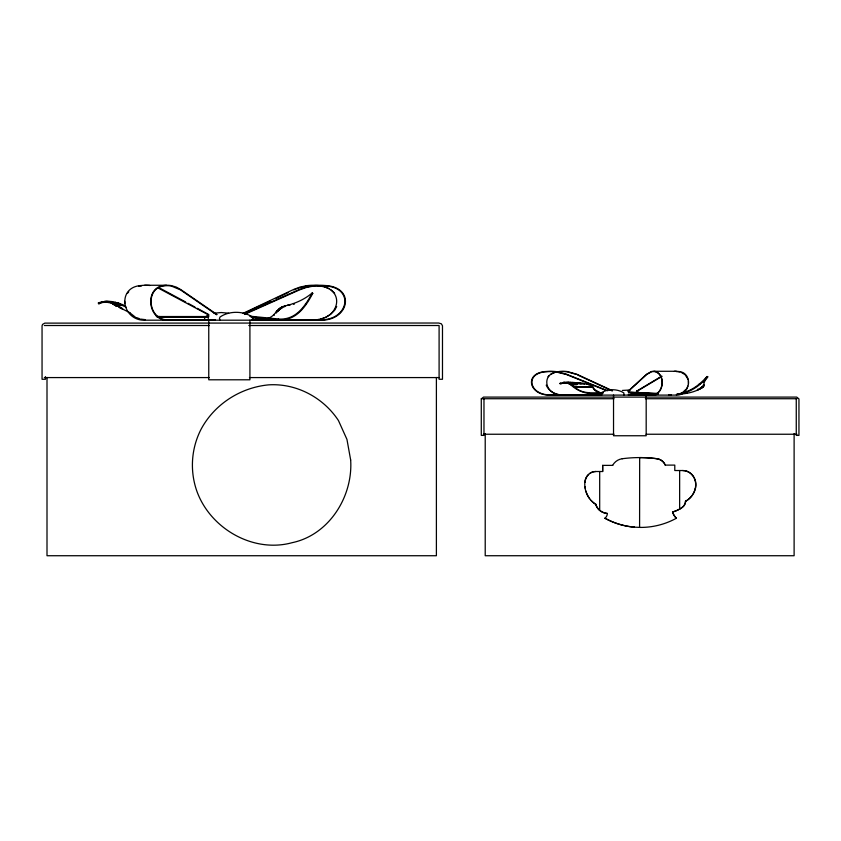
<?xml version="1.0" encoding="UTF-8"?>
<svg xmlns="http://www.w3.org/2000/svg" width="841" height="841" viewBox="0 0 841 841"><rect width="100%" height="100%" fill="white"/><g stroke="black" fill="none" stroke-linecap="round" stroke-linejoin="round"><path stroke-width="1.26" d="M109.025 302.318L109.036 301.52C96.547 300.889 111.632 303.117 112.936 303.159M688.527 383.633L688.443 380.815M577.199 382.813L576.085 383.233L576.222 382.708L584.085 383.99M570.124 382.277L565.951 382.35L566.004 382.886L570.103 382.813L570.124 382.277L576.222 382.708M107.595 302.171L107.648 301.383M701.541 387.28L702.824 386.219L701.541 387.28L702.119 387.68C705.284 386.492 702.95 383.601 704.663 381.478A30.045 6.034 -40.5 0 1 706.282 378.828L707.765 376.821L707.071 376.516C700.175 384.232 691.659 391.054 681.242 393.02M278.255 319.769L278.329 318.981A67.259 40.526 -86.7 0 0 284.468 318.823C298.177 316.962 306.324 304.043 312.232 292.931L312.768 293.372C306.765 304.684 298.429 317.719 284.531 319.601A68.773 41.44 -86.7 0 1 278.255 319.769L250.954 317.068M657.83 393.399L629.205 392.158L628.406 392.8L656.958 394.334M570.103 382.813L574.235 382.518M110.234 302.571L110.413 301.793L109.109 301.53M110.003 302.518L110.213 301.74M111.285 302.939L111.559 302.161L110.413 301.793M252.342 320.19L252.91 318.623L252.342 317.046C243.343 310.75 228.994 310.75 220.006 317.046L219.438 318.623L220.006 320.19M110.896 302.781L111.18 302.014M623.885 395.102L623.885 392.957C617.462 388.658 607.486 388.658 601.063 392.957L601.063 395.102M639.654 395.102L639.654 392.957L636.595 391.097M583.654 383.433L579.87 383.622M584.527 384.032L586.871 383.843L586.661 384.326L588.889 384.316L588.658 384.789M686.929 388.206L687.833 386.082M111.622 303.086L111.958 302.34L118.655 303.149L114.281 303.149M588.322 384.705L588.805 384.305L586.492 384.348M703.612 381.93L703.98 381.162M569.525 383.528L577.494 383.864L570.86 384.232L574.655 387.007L593.178 387.238L594.755 390.287L592.316 386.797M336.705 306.471L334.655 310.297L330.576 314.397L325.257 317.541M112.473 303.811L112.883 303.086M117.246 305.42L116.699 306.092L113.262 304.389L112.568 303.948L112.978 303.223M112.831 304.148L113.262 303.422M591.086 385.798L590.025 385.02M113.714 303.675L113.262 304.389L113.745 303.864M589.888 385.21L591.202 385.283L591.917 386.397L591.36 385.346M267.816 318.297C274.902 316.742 276.826 308.226 283.753 306.229C294.098 304.043 304.095 299.848 312.232 292.931M114.839 304.242L114.355 304.947L121.188 304.947L117.025 304.421L119.874 304.421L118.413 303.948L112.568 303.948M592.863 387.659L592.201 385.956L592.442 386.681M116.005 304.81L115.48 305.504L116.478 305.987L114.607 305.073M707.071 376.516L705.588 378.524A30.045 6.034 -40.5 0 0 704.432 380.342M686.214 389.12L681.977 393.041L676.374 394.66M127.401 293.446L128.757 291.764M590.918 385.704L592.043 385.84M277.845 311.096L276.826 312.253L276.458 311.612L277.446 310.476L277.845 311.096L277.036 310.907M119.359 306.502L118.76 307.154L129.871 312.705M548.006 376.715L549.131 375.528M115.89 305.693L116.5 305.052M119.59 306.608L119.275 307.417L120.631 307.186M681.525 393.525C692.08 391.528 700.763 384.663 707.765 376.821M121.987 308.931L122.649 308.311M278.129 310.781L279.675 309.446L279.244 308.868L277.73 310.182L278.129 310.781L279.675 309.446M628.038 391.244L646.676 374.171L651.428 371.533A50.449 21.025 -90 0 1 655.234 371.438C665.788 374.466 663.906 393.672 653.299 395.102M628.227 391.412L646.771 374.424L651.46 371.827A49.693 20.71 -90 0 1 655.213 371.733C665.525 374.676 663.654 393.43 653.289 394.807M679.034 394.04L676.479 394.429C685.762 393.903 695.875 392.411 703.444 386.587L702.182 386.807L703.307 386.723M702.119 387.68L703.444 386.587M310.844 294.886L312.768 293.372M279.853 309.299L282.303 307.701L281.83 307.165L279.412 308.731L279.853 309.299L280.841 308.584M279.412 308.731L281.83 307.165L280.389 308.027M121.209 307.491L120 307.817M550.445 374.466L555.333 372.185L559.664 371.438A51.175 42.029 -90 0 1 567.223 371.533L576.653 374.171L612.49 390.718M661.762 376.148L636.479 391.244L636.479 393.819M661.93 376.39L636.784 391.412L636.784 394.807M679.707 509.057L679.528 509.12A31.622 31.348 90 0 1 672.537 511.99A14.781 14.654 90 0 0 676.343 518.235L676.406 518.235A14.781 14.654 -90 0 1 672.6 511.99L672.537 511.99M282.303 307.701L281.451 307.364M208.568 314.744L205.12 317.046L204.552 318.623L205.12 320.19M242.849 313.43L293.562 289.504L300.069 287.054L307.07 285.625A54.98 51.616 90 0 1 317.919 285.488L321.483 285.982M245.74 312.568L270.382 300.941M276.247 298.177L287.969 292.636M697.862 389.94L697.378 389.499L699.502 389.194M284.962 305.777L285.456 306.282L283.049 307.291L282.576 306.765M559.917 383.401L561.578 383.517L559.917 383.401L561.336 383.023M560.117 383.895L561.578 383.517M244.321 314.008L299.28 289.504L306.177 287.054L313.588 285.625A54.718 54.497 -90 0 1 325.057 285.488C356.447 287.002 349.299 321.746 319.244 320.19L146.281 320.19C121.619 322.061 115.879 286.76 141.509 285.488A55.517 45.046 90 0 1 149.887 285.488M244.899 314.25L299.575 289.872L306.376 287.464L313.682 286.056A53.898 53.677 -90 0 1 324.983 285.919C355.701 287.401 348.521 321.315 319.202 319.759L251.427 319.759M293.835 289.872L296.978 288.547M98.334 303.033L100.09 302.487L100.531 303.202L98.775 303.759L98.334 303.033L100.09 302.487M98.775 303.759L100.531 303.202M298.082 288.179L300.269 287.464M320.305 319.128L324.016 317.94M114.891 302.613L115.89 302.34L111.517 301.53A32.694 31.538 90 0 0 105.777 301.456L104.641 301.456L104.82 302.234L105.977 302.234A31.201 30.097 90 0 1 111.454 302.318L115.543 303.086L112.757 303.885L118.255 303.885L112.126 303.391M301.404 287.18L303.675 286.634M289.956 305.241L287.412 305.157M687.391 392.621L681.988 393.525M304.831 286.434L307.165 286.056A54.16 50.849 90 0 1 309.53 285.814M138.523 286.403L141.572 285.919M213.929 313.199L221.288 312.537L228.647 313.199M622.34 390.445L630.277 389.982M312.379 319.759C340.163 321.136 346.891 287.538 317.845 285.919A54.16 50.849 90 0 0 311.906 285.698M312.421 320.19L319.065 319.517M115.322 303.223L118.823 303.212L120.347 303.717L117.54 303.717L121.672 304.242L125.246 305.788M580.038 383.118L568.642 383.118L584.716 383.528M144.641 285.267L166.455 285.267M114.544 305.041L121.44 305.031L126.076 307.165M157.393 316.531L207.096 316.531L207.096 317.33L157.393 317.33M163.091 319.759L215.359 319.759M44.321 325.509L209.462 325.509M248.831 325.509L439.097 325.509L439.097 379.27L442.482 379.27L442.482 325.772L441.388 323.838L438.739 323.028L44.825 323.123L42.555 324.405L42.05 325.772L42.05 379.27L45.435 379.27L45.435 376.652M653.962 371.28L676.227 371.28M44.321 377.577L209.398 377.577M249.441 377.577L439.076 377.577M576.926 384.022L568.495 383.633L576.148 383.643M576.947 384.705L570.629 384.705L577.389 384.348L569.325 384.022M593.105 387.102L574.76 387.102C582.193 394.482 593.693 392.631 603.06 392.61M570.745 384.768C579.365 392.999 591.255 395.333 603.06 393.146M601.988 394.807L551.297 394.807C529.178 396.069 523.67 372.584 546.923 371.733A50.965 47.863 -90 0 1 555.481 371.827L566.161 374.424L606.067 390.445M628.227 394.807L655.991 394.807M481.283 398.729L614.046 398.729M645.362 398.729L796.963 398.729M483.449 434.24L614.046 434.24M646.067 434.24L796.963 434.24M639.591 457.588L639.728 457.588A133.593 132.458 90 0 1 657.063 458.734A10.481 10.386 -90 0 1 665.294 465.105M612.626 465.378A13.046 12.93 -90 0 1 622.266 458.734L622.34 458.734M656.989 458.734L657.063 458.734A10.481 10.386 -90 0 1 665.22 465.105L674.787 465.105L674.787 470.529L682.871 470.529A14.076 13.004 -90 0 1 695.286 480.4A14.581 13.467 -90 0 1 695.286 489.115A20.289 18.754 -90 0 1 685.657 501.268A7.79 7.201 -90 0 1 682.713 507.06A31.622 29.214 -90 0 1 680.506 508.637L679.644 509.057A31.622 31.348 90 0 1 672.6 511.99M612.7 465.378L602.629 465.378L602.629 471.507M682.671 470.529A14.076 13.004 -90 0 1 695.087 480.4L695.286 480.4M599.686 471.507L599.686 510.308L598.908 509.772A13.708 12.668 -90 0 1 595.607 504.274A23.254 21.488 -90 0 1 584.81 482.387L585.01 482.387A11.732 10.838 -90 0 1 588.427 474.65M692.942 494.066A20.289 18.754 -90 0 0 695.087 489.115L695.286 489.115M679.644 470.529L679.644 509.057L680.306 508.637A31.622 29.214 -90 0 0 682.514 507.06A7.79 7.201 -90 0 0 685.457 501.268L685.657 501.268M595.607 504.274L595.806 504.274A13.708 12.668 -90 0 0 599.107 509.772L599.686 510.308M634.429 527.16A75.238 74.586 90 0 1 604.921 518.235L604.847 518.235A5.803 5.75 -90 0 0 607.297 513.441L607.234 513.441A13.708 13.593 -90 0 1 599.99 510.624L599.622 510.308M639.591 527.381L639.665 457.588M156.321 316.447L159.548 316.531L159.548 317.33L157.351 317.267M583.601 383.485L566.088 382.382A30.15 17.198 -90 0 0 563.407 382.329L566.487 382.865L563.491 382.865A28.773 16.41 90 0 1 566.067 382.918L581.142 383.895M634.366 527.16L640.695 527.423A75.238 74.586 -90 0 0 676.406 518.235M630.445 392.747L657.767 393.945M628.469 392.263L658.314 393.861M265.125 319.412L252.037 317.719M574.13 383.044L574.624 382.55M249.735 316.153L278.329 318.981M563.523 394.807C544.463 396.763 539.691 372.037 559.717 371.733A50.407 41.398 -90 0 1 567.16 371.827L576.453 374.424M563.502 395.102C556.584 395.018 548.963 391.885 546.208 385.104M140.636 319.096L145.178 319.633M254.728 317.288L257.335 317.646M167.769 319.759C148.342 320.547 144.316 288.074 164.027 285.919A55.306 35.206 90 0 1 171.343 286.056L180.468 289.872L216.642 314.776M167.737 320.19C147.848 320.947 143.822 287.706 163.974 285.488A56.137 35.742 -90 0 1 171.406 285.625L176.2 287.054L180.668 289.504L217.02 314.534M680.033 372.058L678.14 371.733A49.934 31.821 -90 0 0 676.217 371.575M324.132 286.592L328.999 288.589M136.421 317.551L139.585 318.718M157.782 287.822L208.263 314.776L208.263 318.518M607.717 390.76L566.392 374.171L555.554 371.533A51.732 48.589 -90 0 0 546.86 371.438C523.113 372.311 528.59 396.363 551.265 395.102L675.218 395.102C690.556 396.647 693.846 372.153 678.172 371.438A50.691 32.305 90 0 0 674.282 371.323M681.42 372.468L685.089 374.687L688.117 379.438M699.165 384.064L699.849 384.369M577.641 374.97L612.069 390.865M159.895 288.158L185.703 302.014M703.402 384.852L704.064 385.189M703.497 385.031L704.148 385.367M703.486 385.273L704.127 385.62M188.006 303.275L194.923 307.028M197.225 308.279L208.747 314.534L208.747 316.805M703.339 385.577L703.98 385.935M135.369 317.162L129.472 312.484M701.352 388.185L700.795 387.775L701.394 387.386L701.972 387.775L700.479 388.689L699.933 388.279L700.08 388.899L698.461 389.688L697.956 389.257M595.533 391.033L600.905 393.146L594.986 389.804M331.133 289.935L334.634 293.225M305.409 304L305.945 304.453M293.593 303.569L294.119 304.022M293.414 303.622L293.94 304.074M278.518 309.446L278.939 310.035M99.848 302.487L100.289 303.202M276.216 311.979L276.573 312.621M275.995 312.284L276.342 312.936M274.071 314.566L274.345 315.27M572.195 382.371L572.353 382.918M568.211 382.266L568.316 382.802M106.197 301.362L106.292 302.15M106.061 301.362L106.103 302.161M124.731 301.309L124.815 303.38M568.043 382.266L568.053 382.802M796.259 398.729L796.259 435.396L798.95 435.396L798.95 398.907L796.742 397.099L483.491 397.099L481.283 398.907L481.283 435.396L483.974 435.396L483.974 398.729M794.114 433.535L794.114 555.733L485.215 555.733L485.215 433.535M646.182 395.102L646.182 435.754L613.531 435.754L613.531 395.102M602.703 465.378L602.703 471.507L595.607 471.507A11.732 10.838 -90 0 0 584.81 482.387M588.626 392.61L588.626 393.146M436.395 377.483L436.395 555.733L47.001 555.733L47.001 377.483M249.914 320.19L249.914 379.796L208.757 379.796L208.757 320.19M206.487 316.531L206.487 317.33M671.286 394.86A63.38 60.3 79.9 0 1 668.669 394.902M692.217 495.191A20.289 18.754 -90 0 1 685.457 501.268M695.087 480.4A14.581 13.467 -90 0 1 695.087 489.115M607.297 513.441A13.708 13.593 -90 0 1 600.064 510.624M634.503 527.16A75.238 74.586 -90 0 1 604.984 518.235M622.266 458.734A133.593 132.458 90 0 1 656.926 458.734M589.478 473.714A11.732 10.838 -90 0 1 595.806 471.507M595.806 504.274A23.254 21.488 -90 0 1 591.044 500.29M589.709 498.66A23.254 21.488 -90 0 1 585.925 491.007M585.42 488.894A23.254 21.488 -90 0 1 585.094 486.739M350.665 460.006C353.083 496.589 329.02 534.992 292.09 542.697C253.036 553.41 209.987 528.39 196.72 490.776A77.929 77.256 -90 0 1 200.999 429.383C214.371 404.237 240.526 387.459 268.742 384.852C296.421 383.149 323.333 397.52 338.46 420.563L346.955 439.412L350.665 460.006M118.15 305.882L117.309 306.397L118.15 305.882M101.456 302.024L100.405 302.308L100.741 303.065L101.803 302.76L101.456 302.024M103.054 301.677L102.402 301.803L102.634 302.571L103.317 302.445L103.054 301.677M562.913 382.708L562.009 383.422L563.123 383.223L562.913 382.708M564.584 382.476L563.985 383.086L564.584 382.476"/></g></svg>
